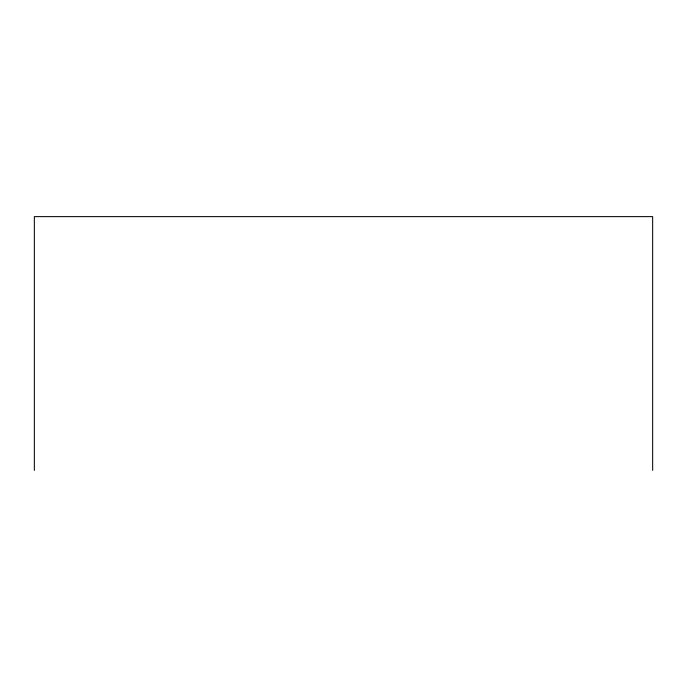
<?xml version="1.0" encoding="UTF-8"?>
<svg xmlns="http://www.w3.org/2000/svg" width="687" height="687" viewBox="0 0 687 687"><rect width="100%" height="100%" fill="white"/><g stroke="black" fill="none" stroke-linecap="round" stroke-linejoin="round"><path stroke-width="1.03" d="M652.65 470.372L652.65 216.628L34.35 216.628L34.35 470.372"/></g></svg>
